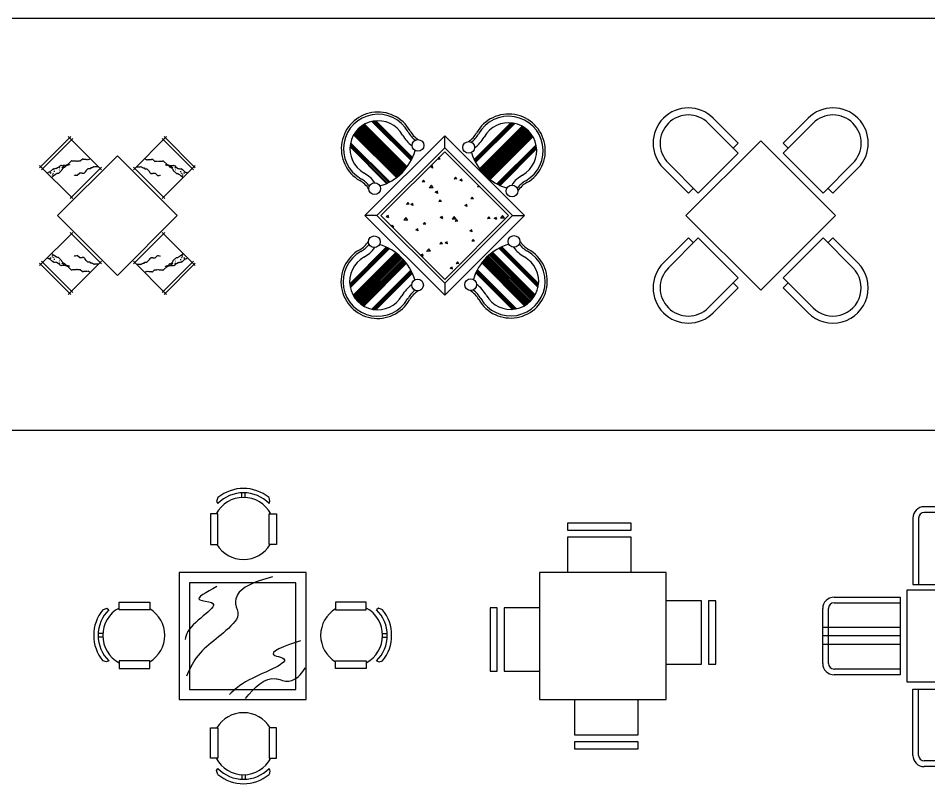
# Model space of a CAD drawing. Header units: inches. Extents: x 38074 to 101214, y 18833 to 57379.
# Drawn here: x 47364 to 53819, y 43853 to 49303 of the extents above; entities that cross this region are included whole.
import ezdxf

# ---------------------------------------------------------------- set-up
doc = ezdxf.new("R2010")
doc.units = ezdxf.units.IN
doc.layers.add('www.cad-blocks.net', color=7, linetype='Continuous')

# ---------------------------------------------------------------- blocks, each defined once
blk = doc.blocks.new('A$C11E9064E')
at = {"ltscale": 10}
for p, q in [((298.6, 344.8), (-3.9, 647.3)), ((327, 390), (49.5, 667.5)), ((330.7, 397.1), (58.6, 669.2)), ((334.3, 404.4), (68, 670.6)), ((337.7, 411.8), (77.9, 671.6)), ((773.1, 397.5), (1032.9, 657.4)), ((776.5, 390.2), (1042.8, 656.4)), ((780.1, 382.9), (1052.2, 655)), ((783.8, 375.8), (1061.3, 653.3)), ((235.5, 278.2), (-71.9, 585.5)), ((241.3, 283.1), (-67.4, 591.8)), ((247.1, 288.1), (-62.7, 597.9)), ((252.8, 293.3), (-57.7, 603.8)), ((258.3, 298.6), (-52.6, 609.5)), ((263.7, 304), (-47.2, 615)), ((269.1, 309.5), (-41.7, 620.2)), ((274.3, 315.1), (-35.9, 625.3)), ((279.4, 320.8), (-29.9, 630.1)), ((284.4, 326.6), (-23.8, 634.7)), ((289.2, 332.6), (-17.4, 639.2)), ((294, 338.6), (-10.7, 643.4)), ((812.2, 330.6), (1114.7, 633.1)), ((816.8, 324.4), (1121.5, 629.1)), ((821.6, 318.4), (1128.2, 624.9)), ((826.5, 312.4), (1134.6, 620.5)), ((831.4, 306.6), (1140.8, 615.9)), ((836.5, 300.9), (1146.7, 611.1)), ((841.8, 295.2), (1152.5, 606)), ((847.1, 289.7), (1158.1, 600.7)), ((852.5, 284.4), (1163.4, 595.3)), ((858, 279.1), (1168.5, 589.6)), ((863.7, 273.9), (1173.5, 583.7)), ((223.4, 268.6), (-80.2, 572.2)), ((229.5, 273.3), (-76.2, 579)), ((565.7, 565.7), (0, 0)), ((1131.4, 0), (565.7, 565.7)), ((565.7, 480.8), (565.7, 565.7)), ((869.5, 268.9), (1178.2, 577.6)), ((875.4, 263.9), (1182.7, 571.3)), ((881.3, 259.1), (1187, 564.7)), ((887.5, 254.4), (1191, 558)), ((153.5, 227.1), (-106.1, 486.7)), ((160.8, 230.5), (-105.2, 496.6)), ((168.1, 234.1), (-103.8, 506)), ((175.2, 237.8), (-102.1, 515.1)), ((565.7, 480.8), (84.9, 0)), ((565.7, 452.5), (113.1, 0)), ((1046.5, 0), (565.7, 480.8)), ((1018.2, 0), (565.7, 452.5)), ((935.6, 223.6), (1212.9, 500.9)), ((942.7, 219.9), (1214.7, 491.8)), ((950, 216.3), (1216, 482.3)), ((957.4, 212.9), (1216.9, 472.4)), ((524.4, 411.3), (515.2, 398)), ((534.2, 399.5), (515.2, 397.8)), ((534.2, 399.5), (524.4, 411.1)), ((478.3, 351.7), (463.9, 344.5)), ((481.3, 336.7), (463.9, 344.4)), ((481.3, 336.7), (478.4, 351.7)), ((642, 271.2), (632.8, 257.9)), ((651.7, 259.4), (632.8, 257.7)), ((651.8, 259.4), (642, 271.1)), ((687.2, 258.7), (672.7, 251.5)), ((690.1, 243.7), (687.2, 258.7)), ((424, 239.5), (405, 237.8)), ((414.2, 251.3), (405.1, 237.9)), ((424, 239.5), (414.2, 251.1)), ((484.1, 196.3), (455.5, 195.7)), ((470.6, 214.7), (455.6, 195.7)), ((484.1, 196.3), (470.6, 214.8)), ((690.1, 243.7), (672.7, 251.4)), ((805.9, 212.3), (798.4, 202.8)), ((815.1, 203.1), (798.4, 202.7)), ((513.2, 172.1), (498.7, 164.9)), ((516.2, 157.1), (498.7, 164.9)), ((516.2, 157.2), (513.3, 172.1)), ((759.5, 131.1), (750.3, 117.8)), ((769.3, 119.3), (759.5, 131)), ((304.1, 91.3), (294.9, 77.9)), ((313.8, 79.4), (294.9, 77.8)), ((313.8, 79.4), (304.1, 91.1)), ((339.3, 85.6), (324.8, 78.4)), ((342.2, 70.6), (324.8, 78.4)), ((342.2, 70.6), (339.3, 85.6)), ((531.8, 111.2), (522.6, 97.8)), ((541.6, 99.4), (522.6, 97.7)), ((541.6, 99.4), (531.8, 111)), ((722.1, 79.2), (707.6, 72)), ((725, 64.2), (707.6, 71.9)), ((725, 64.2), (722.1, 79.2)), ((769.3, 119.3), (750.3, 117.6)), ((0, 0), (565.7, -565.7)), ((84.9, 0), (0, 0)), ((84.9, 0), (565.7, -480.8)), ((113.1, 0), (565.7, -452.5)), ((565.7, -452.5), (1018.2, 0)), ((565.7, -480.8), (1046.5, 0)), ((565.7, -565.7), (1131.4, 0)), ((975.4, 0.4), (960.3, -18.6)), ((988.9, -18), (975.4, 0.4)), ((1046.5, 0), (1131.4, 0)), ((165.4, -0.9), (150.9, -8.1)), ((168.3, -15.9), (150.9, -8.2)), ((168.3, -15.9), (165.4, -0.9)), ((289.8, -13.8), (274.7, -32.8)), ((303.2, -32.2), (274.7, -32.8)), ((303.3, -32.2), (289.8, -13.7)), ((421.6, -48.8), (412.4, -62.2)), ((431.4, -60.7), (412.4, -62.3)), ((431.4, -60.7), (421.6, -49)), ((548.1, -7.4), (533.6, -14.6)), ((551, -22.4), (533.6, -14.6)), ((551.1, -22.3), (548.1, -7.4)), ((632.6, -6.7), (617.5, -25.7)), ((646.1, -25.2), (617.5, -25.7)), ((646.1, -25.1), (632.6, -6.6)), ((659.1, -40.7), (640.1, -42.4)), ((649.3, -28.9), (640.2, -42.3)), ((659.1, -40.7), (649.3, -29.1)), ((877.1, -9), (867.9, -22.3)), ((886.8, -20.8), (867.9, -22.5)), ((886.9, -20.8), (877.1, -9.1)), ((930.9, -13.8), (916.4, -21)), ((933.8, -28.8), (916.4, -21.1)), ((933.8, -28.8), (930.9, -13.8)), ((988.9, -18.1), (960.3, -18.7)), ((193.9, -68.8), (189, -75.9)), ((203.7, -80.6), (193.9, -68.9)), ((203.7, -80.6), (194.5, -81.4)), ((374.2, -93.9), (359.7, -101.1)), ((377.1, -108.9), (359.7, -101.2)), ((377.1, -108.9), (374.2, -93.9)), ((757, -100.4), (742.5, -107.6)), ((759.9, -115.4), (742.5, -107.6)), ((759.9, -115.3), (757, -100.4)), ((539.2, -188.9), (530, -202.3)), ((549, -200.8), (539.2, -189.1)), ((583, -186.9), (568.5, -194.1)), ((586, -201.9), (583, -186.9)), ((766.9, -169), (757.7, -182.4)), ((776.7, -180.8), (757.7, -182.5)), ((776.7, -180.8), (766.9, -169.2)), ((151.4, -224.1), (-108.4, -484)), ((158.8, -227.6), (-107.4, -493.8)), ((166.1, -231.1), (-106.1, -503.3)), ((173.2, -234.8), (-104.3, -512.3)), ((451.7, -235.2), (436.6, -254.2)), ((465.2, -253.7), (436.6, -254.2)), ((465.2, -253.6), (451.7, -235.1)), ((548.9, -200.8), (530, -202.4)), ((585.9, -201.9), (568.5, -194.1)), ((949.2, -232.2), (1226.7, -509.7)), ((956.3, -228.5), (1228.4, -500.6)), ((963.6, -224.9), (1229.8, -491.2)), ((971, -221.5), (1230.8, -481.3)), ((218.4, -263.2), (-84.1, -565.7)), ((224.5, -267.9), (-80.2, -572.6)), ((230.6, -272.6), (-76, -579.2)), ((236.6, -277.5), (-71.6, -585.6)), ((242.4, -282.5), (-66.9, -591.8)), ((248.1, -287.6), (-62.1, -597.8)), ((253.7, -292.8), (-57, -603.5)), ((259.2, -298.1), (-51.8, -609.1)), ((264.6, -303.5), (-46.3, -614.4)), ((269.9, -309.1), (-40.6, -619.6)), ((275.1, -314.7), (-34.7, -624.5)), ((280.1, -320.5), (-28.6, -629.2)), ((409.1, -273.4), (394.6, -280.6)), ((412, -288.4), (394.6, -280.7)), ((412, -288.4), (409.1, -273.4)), ((842.3, -317.9), (1151, -626.6)), ((847.3, -312.1), (1157.1, -621.9)), ((852.5, -306.4), (1163, -616.9)), ((857.8, -300.9), (1168.7, -611.8)), ((863.2, -295.5), (1174.2, -606.4)), ((868.7, -290.1), (1179.4, -600.9)), ((874.3, -284.9), (1184.5, -595.1)), ((880, -279.8), (1189.3, -589.1)), ((885.8, -274.8), (1194, -583)), ((891.8, -270), (1198.4, -576.6)), ((897.9, -265.2), (1202.6, -569.9)), ((904, -260.6), (1206.5, -563.1)), ((285, -326.4), (-22.3, -633.7)), ((289.9, -332.4), (-15.8, -638)), ((294.6, -338.5), (-9, -642.1)), ((325.4, -386.7), (48.1, -664)), ((617.9, -366.4), (603.4, -373.6)), ((620.8, -381.4), (603.4, -373.7)), ((620.8, -381.4), (617.9, -366.4)), ((656.7, -329), (647.5, -342.4)), ((666.5, -340.8), (647.5, -342.5)), ((666.5, -340.8), (656.7, -329.2)), ((797, -384), (1074.3, -661.3)), ((827.8, -335.8), (1131.4, -639.4)), ((832.5, -329.7), (1138.2, -635.4)), ((837.4, -323.7), (1144.7, -631.1)), ((329.1, -393.8), (57.2, -665.7)), ((332.7, -401), (66.6, -667)), ((336.1, -408.4), (76.5, -668)), ((786.3, -405.7), (1045.9, -665.3)), ((789.7, -398.4), (1055.8, -664.4)), ((793.3, -391.1), (1065.2, -663.1)), ((565.7, -480.8), (565.7, -565.7))]:
    blk.add_line(p, q, dxfattribs=at)
for centre in [(375.7, 497.1), (735.1, 482.9), (69, 190.4), (1042.6, 173.8), (66.1, -186.1), (1056.3, -183.5), (372.8, -492.8), (749.6, -490.2)]:
    blk.add_circle(centre, 41.5, dxfattribs=at)
for centre, radius, start, end in [((92.3, 473.3), 260, 29.18806, 240.15315), ((92.3, 473.3), 244.7, 29.18806, 240.15315), ((1018.5, 459.1), 260, 299.84685, 150.81194), ((92.3, 473.3), 198.8, 29.27515, 240.15054), ((1018.5, 459.1), 244.7, 299.84685, 150.81194), ((1018.5, 459.1), 198.8, 299.84946, 150.72485), ((478, 692.4), 198.8, 210.10154, 232.65716), ((478, 692.4), 183.5, 210.10154, 236.9513), ((632.9, 678.1), 183.5, 303.0487, 329.89846), ((478, 692.4), 244.7, 209.85943, 234.06748), ((632.9, 678.1), 198.8, 307.34284, 329.89846), ((632.9, 678.1), 244.7, 305.93252, 330.14057), ((0.9, 563.6), 369.5, 286.51583, 343.83175), ((1110, 549.4), 369.5, 196.16825, 253.48417), ((-126.8, 87.6), 198.8, 37.26111, 60.70928), ((-126.8, 87.6), 244.7, 36.10548, 60.6071), ((1237.6, 73.4), 244.7, 119.3929, 143.89452), ((-126.8, 87.6), 183.5, 32.67479, 60.70928), ((1237.6, 73.4), 198.8, 119.29072, 142.73889), ((1237.6, 73.4), 183.5, 119.29072, 147.32521), ((-129.2, -83.9), 183.5, 300.10154, 326.9513), ((1251.6, -81.2), 183.5, 213.0487, 239.89846), ((89.9, -469.6), 260, 119.18806, 330.15315), ((89.9, -469.6), 244.7, 119.18806, 330.15315), ((-129.2, -83.9), 198.8, 300.10154, 322.65716), ((-129.2, -83.9), 244.7, 299.85943, 324.06748), ((-0.4, -561), 369.5, 16.51583, 73.83175), ((1122.8, -558.3), 369.5, 106.16825, 163.48417), ((1032.5, -466.9), 260, 209.84685, 60.81194), ((1032.5, -466.9), 244.7, 209.84685, 60.81194), ((1251.6, -81.2), 244.7, 215.93252, 240.14057), ((1251.6, -81.2), 198.8, 217.34284, 239.89846), ((89.9, -469.6), 198.8, 119.27515, 330.15054), ((1032.5, -466.9), 198.8, 209.84946, 60.72485), ((475.6, -688.6), 244.7, 126.10548, 150.6071), ((646.8, -686), 244.7, 29.3929, 53.89452), ((475.6, -688.6), 198.8, 127.26111, 150.70928), ((475.6, -688.6), 183.5, 122.67479, 150.70928), ((646.8, -686), 183.5, 29.29072, 57.32521), ((646.8, -686), 198.8, 29.29072, 52.73889)]:
    blk.add_arc(centre, radius, start, end, dxfattribs=at)
blk = doc.blocks.new('A$C4A8F3027')
for p, q in [((513.2, 591.7), (123.2, 591.7)), ((258.2, 41.7), (258.2, 591.7)), ((318.2, 41.7), (318.2, 591.7)), ((378.2, 41.7), (378.2, 591.7)), ((513.2, 551.7), (123.2, 551.7)), ((43.2, 511.7), (43.2, 41.7)), ((83.2, 511.7), (83.2, 41.7)), ((553.2, 41.7), (553.2, 511.7)), ((593.2, 41.7), (593.2, 511.7)), ((650, 0), (0, 0)), ((0, 0), (0, -650)), ((43.2, 41.7), (593.2, 41.7)), ((650, -650), (650, 0)), ((-516.2, -49), (-46.2, -49)), ((-46.2, -49), (-46.2, -599)), ((1166.2, -49), (696.2, -49)), ((696.2, -49), (696.2, -599)), ((-596.2, -519), (-596.2, -129)), ((-556.2, -519), (-556.2, -129)), ((-516.2, -89), (-46.2, -89)), ((1166.2, -89), (696.2, -89)), ((1206.2, -519), (1206.2, -129)), ((1246.2, -519), (1246.2, -129)), ((-46.2, -264), (-596.2, -264)), ((696.2, -264), (1246.2, -264)), ((-46.2, -324), (-596.2, -324)), ((-46.2, -384), (-596.2, -384)), ((696.2, -324), (1246.2, -324)), ((696.2, -384), (1246.2, -384)), ((-46.2, -559), (-516.2, -559)), ((696.2, -559), (1166.2, -559)), ((-46.2, -599), (-516.2, -599)), ((696.2, -599), (1166.2, -599)), ((0, -650), (650, -650)), ((43.2, -1170.7), (43.2, -700.7)), ((43.2, -700.7), (593.2, -700.7)), ((83.2, -1170.7), (83.2, -700.7)), ((258.2, -700.7), (258.2, -1250.7)), ((318.2, -700.7), (318.2, -1250.7)), ((378.2, -700.7), (378.2, -1250.7)), ((553.2, -700.7), (553.2, -1170.7)), ((593.2, -700.7), (593.2, -1170.7)), ((513.2, -1210.7), (123.2, -1210.7)), ((513.2, -1250.7), (123.2, -1250.7))]:
    blk.add_line(p, q)
for centre, radius, start, end in [((123.2, 511.7), 80, 90, 180), ((513.2, 511.7), 80, 0, 90), ((123.2, 511.7), 40, 90, 180), ((513.2, 511.7), 40, 0, 90), ((-516.2, -129), 80, 90, 180), ((1166.2, -129), 80, 0, 90), ((-516.2, -129), 40, 90, 180), ((1166.2, -129), 40, 0, 90), ((-516.2, -519), 80, 180, 270), ((-516.2, -519), 40, 180, 270), ((1166.2, -519), 80, 270, 0), ((1166.2, -519), 40, 270, 0), ((123.2, -1170.7), 80, 180, 270), ((123.2, -1170.7), 40, 180, 270), ((513.2, -1170.7), 80, 270, 0), ((513.2, -1170.7), 40, 270, 0)]:
    blk.add_arc(centre, radius, start, end)
blk = doc.blocks.new('A$C332A54AD')
for p, q in [((-552.1, -86.8), (-330.4, 135)), ((-113.1, -100.4), (-348.5, 135)), ((113.1, -100.4), (348.5, 135)), ((552.1, -86.8), (330.4, 135)), ((-538.5, -100.4), (-316.8, 121.4)), ((538.5, -100.4), (316.8, 121.4)), ((0, 0), (-424.3, -424.3)), ((424.3, -424.3), (0, 0)), ((-356, -64.5), (-359.7, -65.7)), ((-354.7, -63.2), (-356, -64.5)), ((-352.2, -63.2), (-354.7, -63.2)), ((-324.7, -35.7), (-352.2, -63.2)), ((-346, -64.5), (-348.5, -67)), ((-343.5, -64.5), (-346, -64.5)), ((-341, -64.5), (-343.5, -64.5)), ((-339.7, -63.2), (-341, -64.5)), ((-322.2, -35.7), (-324.7, -35.7)), ((-319.7, -38.2), (-322.2, -35.7)), ((-317.2, -38.2), (-319.7, -38.2)), ((-314.7, -38.2), (-317.2, -38.2)), ((-313.4, -39.4), (-314.7, -38.2)), ((-310.9, -39.4), (-313.4, -39.4)), ((-308.4, -39.4), (-310.9, -39.4)), ((-305.9, -39.4), (-308.4, -39.4)), ((-303.4, -39.4), (-305.9, -39.4)), ((-300.9, -39.4), (-303.4, -39.4)), ((-298.4, -39.4), (-300.9, -39.4)), ((-295.9, -39.4), (-298.4, -39.4)), ((-293.4, -39.4), (-295.9, -39.4)), ((-292.1, -40.7), (-293.4, -39.4)), ((-288.4, -39.4), (-292.1, -40.7)), ((-287.1, -40.7), (-288.4, -39.4)), ((-283.4, -39.4), (-287.1, -40.7)), ((-282.1, -40.7), (-283.4, -39.4)), ((-278.4, -39.4), (-282.1, -40.7)), ((-277.1, -38.2), (-278.4, -39.4)), ((-273.4, -39.4), (-277.1, -38.2)), ((-272.1, -38.2), (-273.4, -39.4)), ((-268.4, -39.4), (-272.1, -38.2)), ((-264.6, -38.2), (-268.4, -39.4)), ((-263.3, -39.4), (-264.6, -38.2)), ((-248.3, -24.4), (-263.3, -39.4)), ((-245.8, -24.4), (-248.3, -24.4)), ((-244.6, -25.6), (-245.8, -24.4)), ((-243.3, -24.4), (-244.6, -25.6)), ((-240.8, -26.9), (-243.3, -24.4)), ((-237.1, -28.1), (-240.8, -26.9)), ((-235.8, -26.9), (-237.1, -28.1)), ((-232, -28.1), (-235.8, -26.9)), ((-229.5, -28.1), (-232, -28.1)), ((-227, -28.1), (-229.5, -28.1)), ((-225.8, -26.9), (-227, -28.1)), ((-222, -28.1), (-225.8, -26.9)), ((-218.3, -29.4), (-222, -28.1)), ((-215.8, -26.9), (-218.3, -29.4)), ((-213.3, -29.4), (-215.8, -26.9)), ((-209.5, -28.1), (-213.3, -29.4)), ((-208.3, -29.4), (-209.5, -28.1)), ((-198.2, -24.4), (-208.3, -29.4)), ((-197, -23.1), (-198.2, -24.4)), ((197, -23.1), (198.2, -24.4)), ((198.2, -24.4), (208.3, -29.4)), ((208.3, -29.4), (209.5, -28.1)), ((209.5, -28.1), (213.3, -29.4)), ((213.3, -29.4), (215.8, -26.9)), ((215.8, -26.9), (218.3, -29.4)), ((218.3, -29.4), (222, -28.1)), ((222, -28.1), (225.8, -26.9)), ((225.8, -26.9), (227, -28.1)), ((227, -28.1), (229.5, -28.1)), ((229.5, -28.1), (232, -28.1)), ((232, -28.1), (235.8, -26.9)), ((235.8, -26.9), (237.1, -28.1)), ((237.1, -28.1), (240.8, -26.9)), ((240.8, -26.9), (243.3, -24.4)), ((243.3, -24.4), (244.6, -25.6)), ((244.6, -25.6), (245.8, -24.4)), ((245.8, -24.4), (248.3, -24.4)), ((248.3, -24.4), (263.3, -39.4)), ((263.3, -39.4), (264.6, -38.2)), ((264.6, -38.2), (268.4, -39.4)), ((268.4, -39.4), (272.1, -38.2)), ((272.1, -38.2), (273.4, -39.4)), ((273.4, -39.4), (277.1, -38.2)), ((277.1, -38.2), (278.4, -39.4)), ((278.4, -39.4), (282.1, -40.7)), ((282.1, -40.7), (283.4, -39.4)), ((283.4, -39.4), (287.1, -40.7)), ((287.1, -40.7), (288.4, -39.4)), ((288.4, -39.4), (292.1, -40.7)), ((292.1, -40.7), (293.4, -39.4)), ((293.4, -39.4), (295.9, -39.4)), ((295.9, -39.4), (298.4, -39.4)), ((298.4, -39.4), (300.9, -39.4)), ((300.9, -39.4), (303.4, -39.4)), ((303.4, -39.4), (305.9, -39.4)), ((305.9, -39.4), (308.4, -39.4)), ((308.4, -39.4), (310.9, -39.4)), ((310.9, -39.4), (313.4, -39.4)), ((313.4, -39.4), (314.7, -38.2)), ((314.7, -38.2), (317.2, -38.2)), ((317.2, -38.2), (319.7, -38.2)), ((319.7, -38.2), (322.2, -35.7)), ((322.2, -35.7), (324.7, -35.7)), ((324.7, -35.7), (352.2, -63.2)), ((339.7, -63.2), (341, -64.5)), ((341, -64.5), (343.5, -64.5)), ((343.5, -64.5), (346, -64.5)), ((346, -64.5), (348.5, -67)), ((352.2, -63.2), (354.7, -63.2)), ((354.7, -63.2), (356, -64.5)), ((356, -64.5), (359.7, -65.7)), ((-316.8, -304), (-552.1, -68.7)), ((-492.5, -120.9), (-493.7, -119.6)), ((-488.7, -117.1), (-492.5, -120.9)), ((-487.4, -118.4), (-488.7, -117.1)), ((-486.2, -117.1), (-487.4, -118.4)), ((-482.4, -115.9), (-486.2, -117.1)), ((-481.2, -117.1), (-482.4, -115.9)), ((-461.1, -97.1), (-481.2, -117.1)), ((-471.2, -127.1), (-476.2, -122.1)), ((-473.7, -119.6), (-474.9, -120.9)), ((-474.9, -120.9), (-473.7, -124.6)), ((-472.4, -120.9), (-473.7, -119.6)), ((-473.7, -124.6), (-471.2, -127.1)), ((-469.9, -120.9), (-472.4, -120.9)), ((-459.9, -98.3), (-461.1, -97.1)), ((-456.1, -97.1), (-459.9, -98.3)), ((-456.2, -127.1), (-458.7, -124.6)), ((-453.7, -124.6), (-456.2, -127.1)), ((-451.1, -92.1), (-456.1, -97.1)), ((-452.4, -125.9), (-453.7, -124.6)), ((-448.6, -94.6), (-451.1, -92.1)), ((-449.9, -113.4), (-451.1, -112.1)), ((-447.4, -113.4), (-449.9, -113.4)), ((-446.1, -92.1), (-448.6, -94.6)), ((-446.1, -112.1), (-447.4, -113.4)), ((-444.9, -93.3), (-446.1, -92.1)), ((-444.9, -113.4), (-446.1, -112.1)), ((-442.4, -93.3), (-444.9, -93.3)), ((-441.1, -92.1), (-442.4, -93.3)), ((-438.6, -94.6), (-441.1, -92.1)), ((-436.1, -92.1), (-438.6, -94.6)), ((-431.1, -92.1), (-436.1, -92.1)), ((-428.6, -127.1), (-432.4, -130.9)), ((-419.8, -83.3), (-431.1, -92.1)), ((-426.1, -127.1), (-428.6, -127.1)), ((-423.6, -127.1), (-426.1, -127.1)), ((-422.4, -125.9), (-423.6, -127.1)), ((-419.9, -125.9), (-422.4, -125.9)), ((-418.6, -127.1), (-419.9, -125.9)), ((-417.3, -83.3), (-419.8, -83.3)), ((-396.1, -104.6), (-418.6, -127.1)), ((-406.1, -72), (-417.3, -83.3)), ((-407.3, -83.3), (-412.3, -88.3)), ((-409.8, -100.8), (-412.3, -103.3)), ((-402.3, -70.8), (-406.1, -72)), ((-401.1, -69.5), (-402.3, -70.8)), ((-399.8, -70.8), (-401.1, -69.5)), ((-397.3, -68.3), (-399.8, -70.8)), ((-394.8, -70.8), (-397.3, -68.3)), ((-392.3, -98.3), (-396.1, -102.1)), ((-396.1, -102.1), (-396.1, -104.6)), ((-393.5, -69.5), (-394.8, -70.8)), ((-391, -84.5), (-393.6, -87)), ((-393.6, -87), (-391, -84.5)), ((-391, -72), (-393.5, -69.5)), ((-379.8, -83.3), (-392.3, -95.8)), ((-392.3, -95.8), (-392.3, -98.3)), ((-389.8, -70.8), (-391, -72)), ((-388.5, -84.5), (-391, -84.5)), ((-386, -72), (-389.8, -70.8)), ((-377.3, -73.3), (-388.5, -84.5)), ((-384.8, -70.8), (-386, -72)), ((-381, -69.5), (-384.8, -70.8)), ((-379.8, -70.8), (-381, -69.5)), ((-376, -69.5), (-379.8, -70.8)), ((-377.3, -83.3), (-379.8, -83.3)), ((-376, -82), (-377.3, -83.3)), ((-373.5, -69.5), (-376, -69.5)), ((-374.8, -83.3), (-376, -82)), ((-361, -69.5), (-374.8, -83.3)), ((-371, -69.5), (-373.5, -69.5)), ((-367.3, -68.3), (-371, -69.5)), ((-366, -69.5), (-367.3, -68.3)), ((-362.2, -68.3), (-366, -69.5)), ((-359.7, -65.7), (-362.2, -68.3)), ((-358.5, -69.5), (-361, -69.5)), ((-357.2, -68.3), (-358.5, -69.5)), ((-356, -69.5), (-357.2, -68.3)), ((-353.5, -67), (-356, -69.5)), ((-352.2, -68.2), (-353.5, -67)), ((-348.5, -67), (-352.2, -68.2)), ((-334.9, -304), (-113.1, -82.3)), ((-267.1, -123.3), (-284.7, -140.8)), ((-265.9, -124.5), (-267.1, -123.3)), ((-264.6, -123.3), (-265.9, -124.5)), ((-262.1, -123.3), (-264.6, -123.3)), ((-259.6, -123.3), (-262.1, -123.3)), ((-257.1, -123.3), (-259.6, -123.3)), ((-255.9, -124.5), (-257.1, -123.3)), ((-253.4, -124.5), (-255.9, -124.5)), ((-250.9, -124.5), (-253.4, -124.5)), ((-249.6, -125.8), (-250.9, -124.5)), ((-244.6, -125.8), (-249.6, -125.8)), ((-239.6, -125.8), (-244.6, -125.8)), ((-238.4, -127), (-239.6, -125.8)), ((-228.3, -117), (-238.4, -127)), ((-220.8, -104.5), (-229.6, -115.7)), ((-229.6, -115.7), (-228.3, -117)), ((-209.5, -93.2), (-220.8, -104.5)), ((-208.3, -94.5), (-209.5, -93.2)), ((-205.8, -94.5), (-208.3, -94.5)), ((-203.3, -94.5), (-205.8, -94.5)), ((-199.5, -93.2), (-203.3, -94.5)), ((-194.5, -93.2), (-199.5, -93.2)), ((-188.3, -86.9), (-194.5, -93.2)), ((-185.8, -86.9), (-188.3, -86.9)), ((-182, -85.7), (-185.8, -86.9)), ((-178.2, -84.4), (-182, -85.7)), ((-174.5, -83.2), (-178.2, -84.4)), ((-169.5, -78.2), (-174.5, -83.2)), ((-168.2, -79.4), (-169.5, -78.2)), ((-165.7, -79.4), (-168.2, -79.4)), ((-163.2, -76.9), (-165.7, -79.4)), ((-159.5, -78.2), (-163.2, -76.9)), ((-157, -78.2), (-159.5, -78.2)), ((-141.9, -78.1), (-157, -78.2)), ((-136.9, -78.1), (-141.9, -78.1)), ((334.9, -304), (113.1, -82.3)), ((136.9, -78.1), (141.9, -78.1)), ((141.9, -78.1), (157, -78.2)), ((157, -78.2), (159.5, -78.2)), ((159.5, -78.2), (163.2, -76.9)), ((163.2, -76.9), (165.7, -79.4)), ((165.7, -79.4), (168.2, -79.4)), ((168.2, -79.4), (169.5, -78.2)), ((169.5, -78.2), (174.5, -83.2)), ((174.5, -83.2), (178.2, -84.4)), ((178.2, -84.4), (182, -85.7)), ((182, -85.7), (185.8, -86.9)), ((185.8, -86.9), (188.3, -86.9)), ((188.3, -86.9), (194.5, -93.2)), ((194.5, -93.2), (199.5, -93.2)), ((199.5, -93.2), (203.3, -94.5)), ((203.3, -94.5), (205.8, -94.5)), ((205.8, -94.5), (208.3, -94.5)), ((208.3, -94.5), (209.5, -93.2)), ((209.5, -93.2), (220.8, -104.5)), ((220.8, -104.5), (229.6, -115.7)), ((229.6, -115.7), (228.3, -117)), ((228.3, -117), (238.4, -127)), ((238.4, -127), (239.6, -125.8)), ((239.6, -125.8), (244.6, -125.8)), ((244.6, -125.8), (249.6, -125.8)), ((249.6, -125.8), (250.9, -124.5)), ((250.9, -124.5), (253.4, -124.5)), ((253.4, -124.5), (255.9, -124.5)), ((255.9, -124.5), (257.1, -123.3)), ((257.1, -123.3), (259.6, -123.3)), ((259.6, -123.3), (262.1, -123.3)), ((262.1, -123.3), (264.6, -123.3)), ((264.6, -123.3), (265.9, -124.5)), ((265.9, -124.5), (267.1, -123.3)), ((267.1, -123.3), (284.7, -140.8)), ((316.8, -304), (552.1, -68.7)), ((348.5, -67), (352.2, -68.2)), ((352.2, -68.2), (353.5, -67)), ((353.5, -67), (356, -69.5)), ((356, -69.5), (357.2, -68.3)), ((357.2, -68.3), (358.5, -69.5)), ((358.5, -69.5), (361, -69.5)), ((359.7, -65.7), (362.2, -68.3)), ((361, -69.5), (374.8, -83.3)), ((362.2, -68.3), (366, -69.5)), ((366, -69.5), (367.3, -68.3)), ((367.3, -68.3), (371, -69.5)), ((371, -69.5), (373.5, -69.5)), ((373.5, -69.5), (376, -69.5)), ((374.8, -83.3), (376, -82)), ((376, -69.5), (379.8, -70.8)), ((376, -82), (377.3, -83.3)), ((377.3, -73.3), (388.5, -84.5)), ((377.3, -83.3), (379.8, -83.3)), ((379.8, -70.8), (381, -69.5)), ((379.8, -83.3), (392.3, -95.8)), ((381, -69.5), (384.8, -70.8)), ((384.8, -70.8), (386, -72)), ((386, -72), (389.8, -70.8)), ((388.5, -84.5), (391, -84.5)), ((389.8, -70.8), (391, -72)), ((391, -72), (393.5, -69.5)), ((391, -84.5), (393.6, -87)), ((393.6, -87), (391, -84.5)), ((392.3, -95.8), (392.3, -98.3)), ((392.3, -98.3), (396.1, -102.1)), ((393.5, -69.5), (394.8, -70.8)), ((394.8, -70.8), (397.3, -68.3)), ((396.1, -102.1), (396.1, -104.6)), ((396.1, -104.6), (418.6, -127.1)), ((397.3, -68.3), (399.8, -70.8)), ((399.8, -70.8), (401.1, -69.5)), ((401.1, -69.5), (402.3, -70.8)), ((402.3, -70.8), (406.1, -72)), ((406.1, -72), (417.3, -83.3)), ((407.3, -83.3), (412.3, -88.3)), ((409.8, -100.8), (412.3, -103.3)), ((417.3, -83.3), (419.8, -83.3)), ((418.6, -127.1), (419.9, -125.9)), ((419.8, -83.3), (431.1, -92.1)), ((419.9, -125.9), (422.4, -125.9)), ((422.4, -125.9), (423.6, -127.1)), ((423.6, -127.1), (426.1, -127.1)), ((426.1, -127.1), (428.6, -127.1)), ((428.6, -127.1), (432.4, -130.9)), ((431.1, -92.1), (436.1, -92.1)), ((436.1, -92.1), (438.6, -94.6)), ((438.6, -94.6), (441.1, -92.1)), ((441.1, -92.1), (442.4, -93.3)), ((442.4, -93.3), (444.9, -93.3)), ((444.9, -93.3), (446.1, -92.1)), ((444.9, -113.4), (446.1, -112.1)), ((446.1, -92.1), (448.6, -94.6)), ((446.1, -112.1), (447.4, -113.4)), ((447.4, -113.4), (449.9, -113.4)), ((448.6, -94.6), (451.1, -92.1)), ((449.9, -113.4), (451.1, -112.1)), ((451.1, -92.1), (456.1, -97.1)), ((452.4, -125.9), (453.7, -124.6)), ((453.7, -124.6), (456.2, -127.1)), ((456.1, -97.1), (459.9, -98.3)), ((456.2, -127.1), (458.7, -124.6)), ((459.9, -98.3), (461.1, -97.1)), ((461.1, -97.1), (481.2, -117.1)), ((469.9, -120.9), (472.4, -120.9)), ((471.2, -127.1), (476.2, -122.1)), ((473.7, -124.6), (471.2, -127.1)), ((472.4, -120.9), (473.7, -119.6)), ((473.7, -119.6), (474.9, -120.9)), ((474.9, -120.9), (473.7, -124.6)), ((481.2, -117.1), (482.4, -115.9)), ((482.4, -115.9), (486.2, -117.1)), ((486.2, -117.1), (487.4, -118.4)), ((487.4, -118.4), (488.7, -117.1)), ((488.7, -117.1), (492.5, -120.9)), ((492.5, -120.9), (493.7, -119.6)), ((-458.7, -134.6), (-463.7, -139.7)), ((-449.9, -140.9), (-462.4, -153.4)), ((-447.4, -140.9), (-449.9, -140.9)), ((-439.9, -133.4), (-447.4, -140.9)), ((-436.1, -132.1), (-439.9, -133.4)), ((-434.9, -130.9), (-436.1, -132.1)), ((-432.4, -130.9), (-434.9, -130.9)), ((-303.5, -137.1), (-306, -139.6)), ((-301, -139.6), (-303.5, -137.1)), ((-298.4, -137.1), (-301, -139.6)), ((-295.9, -139.6), (-298.4, -137.1)), ((-292.2, -140.8), (-295.9, -139.6)), ((-290.9, -139.6), (-292.2, -140.8)), ((-287.2, -140.8), (-290.9, -139.6)), ((-285.9, -139.6), (-287.2, -140.8)), ((-284.7, -140.8), (-285.9, -139.6)), ((284.7, -140.8), (285.9, -139.6)), ((285.9, -139.6), (287.2, -140.8)), ((287.2, -140.8), (290.9, -139.6)), ((290.9, -139.6), (292.2, -140.8)), ((292.2, -140.8), (295.9, -139.6)), ((295.9, -139.6), (298.4, -137.1)), ((298.4, -137.1), (301, -139.6)), ((301, -139.6), (303.5, -137.1)), ((303.5, -137.1), (306, -139.6)), ((432.4, -130.9), (434.9, -130.9)), ((434.9, -130.9), (436.1, -132.1)), ((436.1, -132.1), (439.9, -133.4)), ((439.9, -133.4), (447.4, -140.9)), ((447.4, -140.9), (449.9, -140.9)), ((449.9, -140.9), (462.4, -153.4)), ((458.7, -134.6), (463.7, -139.7)), ((-424.3, -424.3), (0, -848.5)), ((0, -848.5), (424.3, -424.3)), ((-316.8, -544.5), (-552.1, -779.8)), ((-334.9, -544.5), (-113.1, -766.3)), ((334.9, -544.5), (113.1, -766.3)), ((316.8, -544.5), (552.1, -779.8)), ((-458.7, -713.9), (-463.7, -708.9)), ((-449.9, -707.6), (-462.4, -695.1)), ((-447.4, -707.6), (-449.9, -707.6)), ((-439.9, -715.1), (-447.4, -707.6)), ((-303.5, -711.5), (-306, -709)), ((-301, -709), (-303.5, -711.5)), ((-298.4, -711.5), (-301, -709)), ((-295.9, -709), (-298.4, -711.5)), ((-292.2, -707.7), (-295.9, -709)), ((-290.9, -709), (-292.2, -707.7)), ((-287.2, -707.7), (-290.9, -709)), ((-285.9, -709), (-287.2, -707.7)), ((-284.7, -707.7), (-285.9, -709)), ((-267.1, -725.2), (-284.7, -707.7)), ((267.1, -725.2), (284.7, -707.7)), ((284.7, -707.7), (285.9, -709)), ((285.9, -709), (287.2, -707.7)), ((287.2, -707.7), (290.9, -709)), ((290.9, -709), (292.2, -707.7)), ((292.2, -707.7), (295.9, -709)), ((295.9, -709), (298.4, -711.5)), ((298.4, -711.5), (301, -709)), ((301, -709), (303.5, -711.5)), ((303.5, -711.5), (306, -709)), ((439.9, -715.1), (447.4, -707.6)), ((447.4, -707.6), (449.9, -707.6)), ((449.9, -707.6), (462.4, -695.1)), ((458.7, -713.9), (463.7, -708.9)), ((-552.1, -761.7), (-330.4, -983.5)), ((-538.5, -748.2), (-316.8, -969.9)), ((-492.5, -727.6), (-493.7, -728.9)), ((-488.7, -731.4), (-492.5, -727.6)), ((-487.4, -730.1), (-488.7, -731.4)), ((-486.2, -731.4), (-487.4, -730.1)), ((-482.4, -732.6), (-486.2, -731.4)), ((-481.2, -731.4), (-482.4, -732.6)), ((-461.1, -751.4), (-481.2, -731.4)), ((-471.2, -721.4), (-476.2, -726.4)), ((-474.9, -727.6), (-473.7, -723.9)), ((-473.7, -728.9), (-474.9, -727.6)), ((-473.7, -723.9), (-471.2, -721.4)), ((-472.4, -727.6), (-473.7, -728.9)), ((-469.9, -727.6), (-472.4, -727.6)), ((-459.9, -750.2), (-461.1, -751.4)), ((-456.1, -751.4), (-459.9, -750.2)), ((-456.2, -721.4), (-458.7, -723.9)), ((-453.7, -723.9), (-456.2, -721.4)), ((-451.1, -756.4), (-456.1, -751.4)), ((-452.4, -722.6), (-453.7, -723.9)), ((-449.9, -735.2), (-451.1, -736.4)), ((-448.6, -753.9), (-451.1, -756.4)), ((-447.4, -735.2), (-449.9, -735.2)), ((-446.1, -756.4), (-448.6, -753.9)), ((-446.1, -736.4), (-447.4, -735.2)), ((-444.9, -735.2), (-446.1, -736.4)), ((-444.9, -755.2), (-446.1, -756.4)), ((-442.4, -755.2), (-444.9, -755.2)), ((-441.1, -756.4), (-442.4, -755.2)), ((-438.6, -753.9), (-441.1, -756.4)), ((-436.1, -716.4), (-439.9, -715.1)), ((-436.1, -756.5), (-438.6, -753.9)), ((-434.9, -717.6), (-436.1, -716.4)), ((-431.1, -756.5), (-436.1, -756.5)), ((-432.4, -717.6), (-434.9, -717.6)), ((-428.6, -721.4), (-432.4, -717.6)), ((-419.8, -765.2), (-431.1, -756.5)), ((-426.1, -721.4), (-428.6, -721.4)), ((-423.6, -721.4), (-426.1, -721.4)), ((-422.4, -722.7), (-423.6, -721.4)), ((-419.9, -722.7), (-422.4, -722.7)), ((-418.6, -721.4), (-419.9, -722.7)), ((-417.3, -765.2), (-419.8, -765.2)), ((-396.1, -744), (-418.6, -721.4)), ((-406.1, -776.5), (-417.3, -765.2)), ((-409.8, -747.7), (-412.3, -745.2)), ((-407.3, -765.2), (-412.3, -760.2)), ((-396.1, -746.5), (-396.1, -744)), ((-392.3, -750.2), (-396.1, -746.5)), ((-391, -764), (-393.6, -761.5)), ((-393.6, -761.5), (-391, -764)), ((-392.3, -752.7), (-392.3, -750.2)), ((-379.8, -765.2), (-392.3, -752.7)), ((-388.5, -764), (-391, -764)), ((-377.3, -775.3), (-388.5, -764)), ((-377.3, -765.2), (-379.8, -765.2)), ((-376, -766.5), (-377.3, -765.2)), ((-374.8, -765.2), (-376, -766.5)), ((-361, -779), (-374.8, -765.2)), ((-113.1, -748.2), (-348.5, -983.5)), ((-265.9, -724), (-267.1, -725.2)), ((-264.6, -725.3), (-265.9, -724)), ((-262.1, -725.3), (-264.6, -725.3)), ((-259.6, -725.3), (-262.1, -725.3)), ((-257.1, -725.3), (-259.6, -725.3)), ((-255.9, -724), (-257.1, -725.3)), ((-253.4, -724), (-255.9, -724)), ((-250.9, -724), (-253.4, -724)), ((-249.6, -722.8), (-250.9, -724)), ((-244.6, -722.8), (-249.6, -722.8)), ((-239.6, -722.8), (-244.6, -722.8)), ((-238.4, -721.5), (-239.6, -722.8)), ((-228.3, -731.5), (-238.4, -721.5)), ((-229.6, -732.8), (-228.3, -731.5)), ((-220.8, -744.1), (-229.6, -732.8)), ((-209.5, -755.3), (-220.8, -744.1)), ((-208.3, -754.1), (-209.5, -755.3)), ((-205.8, -754.1), (-208.3, -754.1)), ((-203.3, -754.1), (-205.8, -754.1)), ((-199.5, -755.3), (-203.3, -754.1)), ((-194.5, -755.3), (-199.5, -755.3)), ((-188.3, -761.6), (-194.5, -755.3)), ((-185.8, -761.6), (-188.3, -761.6)), ((-182, -762.8), (-185.8, -761.6)), ((-178.2, -764.1), (-182, -762.8)), ((-174.5, -765.4), (-178.2, -764.1)), ((-169.5, -770.4), (-174.5, -765.4)), ((-168.2, -769.1), (-169.5, -770.4)), ((-165.7, -769.1), (-168.2, -769.1)), ((-163.2, -771.6), (-165.7, -769.1)), ((-159.5, -770.4), (-163.2, -771.6)), ((-157, -770.4), (-159.5, -770.4)), ((-141.9, -770.4), (-157, -770.4)), ((-136.9, -770.4), (-141.9, -770.4)), ((113.1, -748.2), (348.5, -983.5)), ((136.9, -770.4), (141.9, -770.4)), ((141.9, -770.4), (157, -770.4)), ((157, -770.4), (159.5, -770.4)), ((159.5, -770.4), (163.2, -771.6)), ((163.2, -771.6), (165.7, -769.1)), ((165.7, -769.1), (168.2, -769.1)), ((168.2, -769.1), (169.5, -770.4)), ((169.5, -770.4), (174.5, -765.4)), ((174.5, -765.4), (178.2, -764.1)), ((178.2, -764.1), (182, -762.8)), ((182, -762.8), (185.8, -761.6)), ((185.8, -761.6), (188.3, -761.6)), ((188.3, -761.6), (194.5, -755.3)), ((194.5, -755.3), (199.5, -755.3)), ((199.5, -755.3), (203.3, -754.1)), ((203.3, -754.1), (205.8, -754.1)), ((205.8, -754.1), (208.3, -754.1)), ((208.3, -754.1), (209.5, -755.3)), ((209.5, -755.3), (220.8, -744.1)), ((220.8, -744.1), (229.6, -732.8)), ((228.3, -731.5), (238.4, -721.5)), ((229.6, -732.8), (228.3, -731.5)), ((238.4, -721.5), (239.6, -722.8)), ((239.6, -722.8), (244.6, -722.8)), ((244.6, -722.8), (249.6, -722.8)), ((249.6, -722.8), (250.9, -724)), ((250.9, -724), (253.4, -724)), ((253.4, -724), (255.9, -724)), ((255.9, -724), (257.1, -725.3)), ((257.1, -725.3), (259.6, -725.3)), ((259.6, -725.3), (262.1, -725.3)), ((262.1, -725.3), (264.6, -725.3)), ((264.6, -725.3), (265.9, -724)), ((265.9, -724), (267.1, -725.2)), ((538.5, -748.2), (316.8, -969.9)), ((552.1, -761.7), (330.4, -983.5)), ((361, -779), (374.8, -765.2)), ((374.8, -765.2), (376, -766.5)), ((376, -766.5), (377.3, -765.2)), ((377.3, -775.3), (388.5, -764)), ((377.3, -765.2), (379.8, -765.2)), ((379.8, -765.2), (392.3, -752.7)), ((388.5, -764), (391, -764)), ((391, -764), (393.6, -761.5)), ((393.6, -761.5), (391, -764)), ((392.3, -750.2), (396.1, -746.5)), ((392.3, -752.7), (392.3, -750.2)), ((396.1, -744), (418.6, -721.4)), ((396.1, -746.5), (396.1, -744)), ((406.1, -776.5), (417.3, -765.2)), ((407.3, -765.2), (412.3, -760.2)), ((409.8, -747.7), (412.3, -745.2)), ((417.3, -765.2), (419.8, -765.2)), ((418.6, -721.4), (419.9, -722.7)), ((419.8, -765.2), (431.1, -756.5)), ((419.9, -722.7), (422.4, -722.7)), ((422.4, -722.7), (423.6, -721.4)), ((423.6, -721.4), (426.1, -721.4)), ((426.1, -721.4), (428.6, -721.4)), ((428.6, -721.4), (432.4, -717.6)), ((431.1, -756.5), (436.1, -756.5)), ((432.4, -717.6), (434.9, -717.6)), ((434.9, -717.6), (436.1, -716.4)), ((436.1, -716.4), (439.9, -715.1)), ((436.1, -756.5), (438.6, -753.9)), ((438.6, -753.9), (441.1, -756.4)), ((441.1, -756.4), (442.4, -755.2)), ((442.4, -755.2), (444.9, -755.2)), ((444.9, -735.2), (446.1, -736.4)), ((444.9, -755.2), (446.1, -756.4)), ((446.1, -736.4), (447.4, -735.2)), ((446.1, -756.4), (448.6, -753.9)), ((447.4, -735.2), (449.9, -735.2)), ((448.6, -753.9), (451.1, -756.4)), ((449.9, -735.2), (451.1, -736.4)), ((451.1, -756.4), (456.1, -751.4)), ((452.4, -722.6), (453.7, -723.9)), ((453.7, -723.9), (456.2, -721.4)), ((456.1, -751.4), (459.9, -750.2)), ((456.2, -721.4), (458.7, -723.9)), ((459.9, -750.2), (461.1, -751.4)), ((461.1, -751.4), (481.2, -731.4)), ((469.9, -727.6), (472.4, -727.6)), ((473.7, -723.9), (471.2, -721.4)), ((471.2, -721.4), (476.2, -726.4)), ((472.4, -727.6), (473.7, -728.9)), ((474.9, -727.6), (473.7, -723.9)), ((473.7, -728.9), (474.9, -727.6)), ((481.2, -731.4), (482.4, -732.6)), ((482.4, -732.6), (486.2, -731.4)), ((486.2, -731.4), (487.4, -730.1)), ((487.4, -730.1), (488.7, -731.4)), ((488.7, -731.4), (492.5, -727.6)), ((492.5, -727.6), (493.7, -728.9)), ((-402.3, -777.7), (-406.1, -776.5)), ((-401.1, -779), (-402.3, -777.7)), ((-399.8, -777.8), (-401.1, -779)), ((-397.3, -780.3), (-399.8, -777.8)), ((-394.8, -777.8), (-397.3, -780.3)), ((-393.5, -779), (-394.8, -777.8)), ((-391, -776.5), (-393.5, -779)), ((-389.8, -777.8), (-391, -776.5)), ((-386, -776.5), (-389.8, -777.8)), ((-384.8, -777.8), (-386, -776.5)), ((-381, -779), (-384.8, -777.8)), ((-379.8, -777.8), (-381, -779)), ((-376, -779), (-379.8, -777.8)), ((-373.5, -779), (-376, -779)), ((-371, -779), (-373.5, -779)), ((-367.3, -780.3), (-371, -779)), ((-366, -779), (-367.3, -780.3)), ((-362.2, -780.3), (-366, -779)), ((-359.7, -782.8), (-362.2, -780.3)), ((-358.5, -779), (-361, -779)), ((-356, -784), (-359.7, -782.8)), ((-357.2, -780.3), (-358.5, -779)), ((-356, -779), (-357.2, -780.3)), ((-353.5, -781.5), (-356, -779)), ((-354.7, -785.3), (-356, -784)), ((-352.2, -785.3), (-354.7, -785.3)), ((-352.2, -780.3), (-353.5, -781.5)), ((-348.5, -781.5), (-352.2, -780.3)), ((-324.7, -812.8), (-352.2, -785.3)), ((-346, -784), (-348.5, -781.5)), ((-343.5, -784), (-346, -784)), ((-341, -784), (-343.5, -784)), ((-339.7, -785.3), (-341, -784)), ((-322.2, -812.8), (-324.7, -812.8)), ((-319.7, -810.3), (-322.2, -812.8)), ((-317.2, -810.3), (-319.7, -810.3)), ((-314.7, -810.3), (-317.2, -810.3)), ((-313.4, -809.1), (-314.7, -810.3)), ((-310.9, -809.1), (-313.4, -809.1)), ((-308.4, -809.1), (-310.9, -809.1)), ((-305.9, -809.1), (-308.4, -809.1)), ((-303.4, -809.1), (-305.9, -809.1)), ((-300.9, -809.1), (-303.4, -809.1)), ((-298.4, -809.1), (-300.9, -809.1)), ((-295.9, -809.1), (-298.4, -809.1)), ((-293.4, -809.1), (-295.9, -809.1)), ((-292.1, -807.9), (-293.4, -809.1)), ((-288.4, -809.1), (-292.1, -807.9)), ((-287.1, -807.9), (-288.4, -809.1)), ((-283.4, -809.1), (-287.1, -807.9)), ((-282.1, -807.9), (-283.4, -809.1)), ((-278.4, -809.1), (-282.1, -807.9)), ((-277.1, -810.4), (-278.4, -809.1)), ((-273.4, -809.1), (-277.1, -810.4)), ((-272.1, -810.4), (-273.4, -809.1)), ((-268.4, -809.1), (-272.1, -810.4)), ((-264.6, -810.4), (-268.4, -809.1)), ((-263.3, -809.1), (-264.6, -810.4)), ((-248.3, -824.1), (-263.3, -809.1)), ((-245.8, -824.1), (-248.3, -824.1)), ((-244.6, -822.9), (-245.8, -824.1)), ((-243.3, -824.1), (-244.6, -822.9)), ((-240.8, -821.6), (-243.3, -824.1)), ((-237.1, -820.4), (-240.8, -821.6)), ((-235.8, -821.7), (-237.1, -820.4)), ((-232, -820.4), (-235.8, -821.7)), ((-229.5, -820.4), (-232, -820.4)), ((-227, -820.4), (-229.5, -820.4)), ((-225.8, -821.7), (-227, -820.4)), ((-222, -820.4), (-225.8, -821.7)), ((-218.3, -819.2), (-222, -820.4)), ((-215.8, -821.7), (-218.3, -819.2)), ((-213.3, -819.2), (-215.8, -821.7)), ((-209.5, -820.4), (-213.3, -819.2)), ((-208.3, -819.2), (-209.5, -820.4)), ((-198.2, -824.2), (-208.3, -819.2)), ((-197, -825.4), (-198.2, -824.2)), ((197, -825.4), (198.2, -824.2)), ((198.2, -824.2), (208.3, -819.2)), ((208.3, -819.2), (209.5, -820.4)), ((209.5, -820.4), (213.3, -819.2)), ((213.3, -819.2), (215.8, -821.7)), ((215.8, -821.7), (218.3, -819.2)), ((218.3, -819.2), (222, -820.4)), ((222, -820.4), (225.8, -821.7)), ((225.8, -821.7), (227, -820.4)), ((227, -820.4), (229.5, -820.4)), ((229.5, -820.4), (232, -820.4)), ((232, -820.4), (235.8, -821.7)), ((235.8, -821.7), (237.1, -820.4)), ((237.1, -820.4), (240.8, -821.6)), ((240.8, -821.6), (243.3, -824.1)), ((243.3, -824.1), (244.6, -822.9)), ((244.6, -822.9), (245.8, -824.1)), ((245.8, -824.1), (248.3, -824.1)), ((248.3, -824.1), (263.3, -809.1)), ((263.3, -809.1), (264.6, -810.4)), ((264.6, -810.4), (268.4, -809.1)), ((268.4, -809.1), (272.1, -810.4)), ((272.1, -810.4), (273.4, -809.1)), ((273.4, -809.1), (277.1, -810.4)), ((277.1, -810.4), (278.4, -809.1)), ((278.4, -809.1), (282.1, -807.9)), ((282.1, -807.9), (283.4, -809.1)), ((283.4, -809.1), (287.1, -807.9)), ((287.1, -807.9), (288.4, -809.1)), ((288.4, -809.1), (292.1, -807.9)), ((292.1, -807.9), (293.4, -809.1)), ((293.4, -809.1), (295.9, -809.1)), ((295.9, -809.1), (298.4, -809.1)), ((298.4, -809.1), (300.9, -809.1)), ((300.9, -809.1), (303.4, -809.1)), ((303.4, -809.1), (305.9, -809.1)), ((305.9, -809.1), (308.4, -809.1)), ((308.4, -809.1), (310.9, -809.1)), ((310.9, -809.1), (313.4, -809.1)), ((313.4, -809.1), (314.7, -810.3)), ((314.7, -810.3), (317.2, -810.3)), ((317.2, -810.3), (319.7, -810.3)), ((319.7, -810.3), (322.2, -812.8)), ((322.2, -812.8), (324.7, -812.8)), ((324.7, -812.8), (352.2, -785.3)), ((339.7, -785.3), (341, -784)), ((341, -784), (343.5, -784)), ((343.5, -784), (346, -784)), ((346, -784), (348.5, -781.5)), ((348.5, -781.5), (352.2, -780.3)), ((352.2, -780.3), (353.5, -781.5)), ((352.2, -785.3), (354.7, -785.3)), ((353.5, -781.5), (356, -779)), ((354.7, -785.3), (356, -784)), ((356, -779), (357.2, -780.3)), ((356, -784), (359.7, -782.8)), ((357.2, -780.3), (358.5, -779)), ((358.5, -779), (361, -779)), ((359.7, -782.8), (362.2, -780.3)), ((362.2, -780.3), (366, -779)), ((366, -779), (367.3, -780.3)), ((367.3, -780.3), (371, -779)), ((371, -779), (373.5, -779)), ((373.5, -779), (376, -779)), ((376, -779), (379.8, -777.8)), ((379.8, -777.8), (381, -779)), ((381, -779), (384.8, -777.8)), ((384.8, -777.8), (386, -776.5)), ((386, -776.5), (389.8, -777.8)), ((389.8, -777.8), (391, -776.5)), ((391, -776.5), (393.5, -779)), ((393.5, -779), (394.8, -777.8)), ((394.8, -777.8), (397.3, -780.3)), ((397.3, -780.3), (399.8, -777.8)), ((399.8, -777.8), (401.1, -779)), ((401.1, -779), (402.3, -777.7)), ((402.3, -777.7), (406.1, -776.5))]:
    blk.add_line(p, q)
blk = doc.blocks.new('A$C30527B70')
for p, q in [((0.6036, 1.2753), (0.4268, 1.4521)), ((1.0985, 1.4521), (0.9218, 1.2753)), ((0.6036, 1.2046), (0.3914, 1.4167)), ((1.1339, 1.4167), (0.9218, 1.2046)), ((0.7627, 1.293), (0.2323, 0.7627)), ((1.293, 0.7627), (0.7627, 1.293)), ((0.6036, 1.2753), (0.5682, 1.2399)), ((0.9571, 1.2399), (0.9218, 1.2753)), ((0.6036, 1.2046), (0.3207, 0.9218)), ((1.2046, 0.9218), (0.9218, 1.2046)), ((0.0732, 1.0985), (0.25, 0.9218)), ((0.1086, 1.1339), (0.3207, 0.9218)), ((1.2046, 0.9218), (1.4167, 1.1339)), ((1.2753, 0.9218), (1.4521, 1.0985)), ((0.2854, 0.9571), (0.25, 0.9218)), ((1.2753, 0.9218), (1.2399, 0.9571)), ((0.2323, 0.7627), (0.7627, 0.2323)), ((0.7627, 0.2323), (1.293, 0.7627)), ((0.25, 0.6036), (0.0732, 0.4268)), ((0.3207, 0.6036), (0.1086, 0.3914)), ((0.25, 0.6036), (0.2854, 0.5682)), ((0.3207, 0.6036), (0.6036, 0.3207)), ((0.9218, 0.3207), (1.2046, 0.6036)), ((1.4167, 0.3914), (1.2046, 0.6036)), ((1.2399, 0.5682), (1.2753, 0.6036)), ((1.4521, 0.4268), (1.2753, 0.6036)), ((0.3914, 0.1086), (0.6036, 0.3207)), ((0.5682, 0.2854), (0.6036, 0.25)), ((0.9218, 0.3207), (1.1339, 0.1086)), ((0.9218, 0.25), (0.9571, 0.2854)), ((0.4268, 0.0732), (0.6036, 0.25)), ((0.9218, 0.25), (1.0985, 0.0732))]:
    blk.add_line(p, q)
for centre, radius, start, end in [((0.25, 1.2753), 0.25, 45, 225), ((1.2753, 1.2753), 0.25, 315, 135), ((0.25, 1.2753), 0.2, 45, 225), ((1.2753, 1.2753), 0.2, 315, 135), ((0.25, 0.25), 0.25, 135, 315), ((0.25, 0.25), 0.2, 135, 315), ((1.2753, 0.25), 0.25, 225, 45), ((1.2753, 0.25), 0.2, 225, 45)]:
    blk.add_arc(centre, radius, start, end)
blk = doc.blocks.new('A$C75022559')
for p, q in [((0.55, 1.6), (0.55, 1.55)), ((1, 1.6), (0.55, 1.6)), ((0.55, 1.55), (1, 1.55)), ((1, 1.55), (1, 1.6)), ((0.55, 1.5), (0.55, 1.25)), ((1, 1.5), (0.55, 1.5)), ((1, 1.25), (1, 1.5)), ((0.35, 1.25), (0.35, 0.35)), ((1.25, 1.25), (0.35, 1.25)), ((1.25, 0.35), (1.25, 1.25)), ((1.5, 1.05), (1.25, 1.05)), ((1.5, 0.6), (1.5, 1.05)), ((1.55, 1.05), (1.55, 0.6)), ((1.6, 1.05), (1.55, 1.05)), ((1.6, 0.6), (1.6, 1.05)), ((0, 1), (0, 0.55)), ((0.05, 1), (0, 1)), ((0.05, 0.55), (0.05, 1)), ((0.1, 1), (0.1, 0.55)), ((0.35, 1), (0.1, 1)), ((1.25, 0.6), (1.5, 0.6)), ((1.55, 0.6), (1.6, 0.6)), ((0, 0.55), (0.05, 0.55)), ((0.1, 0.55), (0.35, 0.55)), ((0.35, 0.35), (1.25, 0.35)), ((0.6, 0.35), (0.6, 0.1)), ((1.05, 0.1), (1.05, 0.35)), ((0.6, 0.1), (1.05, 0.1)), ((1.05, 0.05), (0.6, 0.05)), ((0.6, 0.05), (0.6, 0)), ((0.6, 0), (1.05, 0)), ((1.05, 0), (1.05, 0.05))]:
    blk.add_line(p, q)
blk = doc.blocks.new('A$C654B463E')
for p, q in [((0.8807, 2.0283), (0.8697, 2.0004)), ((1.0495, 2.0294), (1.0495, 2.0624)), ((1.0746, 2.0294), (1.0746, 2.0624)), ((1.249, 2.0041), (1.2435, 2.0283)), ((1.2435, 1.9859), (1.249, 2.0041)), ((0.8697, 2.0004), (0.8807, 1.9859)), ((0.828, 1.9133), (0.828, 1.6966)), ((0.8808, 1.9133), (0.828, 1.9133)), ((0.8808, 1.6966), (0.8808, 1.9133)), ((1.2433, 1.6966), (1.2433, 1.9133)), ((1.2433, 1.9133), (1.2962, 1.9133)), ((1.2962, 1.9133), (1.2962, 1.6966)), ((0.828, 1.6966), (0.8808, 1.6966)), ((1.2962, 1.6966), (1.2433, 1.6966)), ((1.5061, 1.4969), (0.6061, 1.4969)), ((0.6061, 1.4969), (0.6061, 0.5969)), ((1.5061, 0.5969), (1.5061, 1.4969)), ((1.4341, 1.4249), (0.6781, 1.4249)), ((0.6781, 1.4249), (0.6781, 0.6689)), ((1.4341, 0.6689), (1.4341, 1.4249)), ((0.0655, 1.2333), (0.0934, 1.2443)), ((0.0934, 1.2443), (0.1079, 1.2333)), ((0.1805, 1.2861), (0.3972, 1.2861)), ((0.1805, 1.2332), (0.1805, 1.2861)), ((0.3972, 1.2332), (0.1805, 1.2332)), ((0.3972, 1.2861), (0.3972, 1.2332)), ((1.9318, 1.2861), (1.7151, 1.2861)), ((1.7151, 1.2861), (1.7151, 1.2332)), ((1.7151, 1.2332), (1.9318, 1.2332)), ((1.9318, 1.2332), (1.9318, 1.2861)), ((2.0189, 1.2443), (2.0044, 1.2333)), ((2.0467, 1.2333), (2.0189, 1.2443)), ((0.0644, 1.0645), (0.0314, 1.0645)), ((0.0644, 1.0394), (0.0314, 1.0394)), ((2.0478, 1.0645), (2.0808, 1.0645)), ((2.0478, 1.0394), (2.0808, 1.0394)), ((0.0897, 0.8651), (0.0655, 0.8706)), ((0.1079, 0.8706), (0.0897, 0.8651)), ((0.3972, 0.8707), (0.1805, 0.8707)), ((0.1805, 0.8707), (0.1805, 0.8178)), ((0.3972, 0.8178), (0.3972, 0.8707)), ((1.7151, 0.8178), (1.7151, 0.8707)), ((1.7151, 0.8707), (1.9318, 0.8707)), ((1.9318, 0.8707), (1.9318, 0.8178)), ((2.0044, 0.8706), (2.0226, 0.8651)), ((2.0226, 0.8651), (2.0467, 0.8706)), ((0.1805, 0.8178), (0.3972, 0.8178)), ((1.9318, 0.8178), (1.7151, 0.8178)), ((1.7602, 0.816), (1.7602, 0.8178)), ((0.6781, 0.6689), (1.4341, 0.6689)), ((0.6061, 0.5969), (1.5061, 0.5969)), ((0.828, 0.1805), (0.828, 0.3972)), ((0.828, 0.3972), (0.8808, 0.3972)), ((0.8808, 0.3972), (0.8808, 0.1805)), ((1.2962, 0.3972), (1.2433, 0.3972)), ((1.2433, 0.3972), (1.2433, 0.1805)), ((1.2962, 0.1805), (1.2962, 0.3972)), ((0.8808, 0.1805), (0.828, 0.1805)), ((1.2433, 0.1805), (1.2962, 0.1805)), ((0.8697, 0.0934), (0.8807, 0.1079)), ((0.8807, 0.0655), (0.8697, 0.0934)), ((1.2435, 0.1079), (1.249, 0.0897)), ((1.249, 0.0897), (1.2435, 0.0655)), ((1.0495, 0.0644), (1.0495, 0.0314)), ((1.0746, 0.0644), (1.0746, 0.0314))]:
    blk.add_line(p, q)
for centre, radius, start, end in [((1.0621, 1.81), 0.2838, 50.27266, 129.72734), ((1.0621, 1.81), 0.2197, 28.05345, 151.94655), ((1.0621, 1.81), 0.2527, 44.12119, 135.87881), ((1.0621, 1.81), 0.2197, 211.07619, 328.92381), ((0.2838, 1.0519), 0.2838, 140.27266, 219.72734), ((0.2838, 1.0519), 0.2527, 134.12119, 225.87881), ((0.2838, 1.0519), 0.2197, 118.05345, 241.94655), ((0.2838, 1.0519), 0.2197, 301.07619, 58.92381), ((1.8285, 1.0519), 0.2197, 121.07619, 238.92381), ((1.8285, 1.0519), 0.2197, 298.05345, 61.94655), ((1.8285, 1.0519), 0.2527, 314.12119, 45.87881), ((1.8285, 1.0519), 0.2838, 320.27266, 39.72734), ((1.0621, 0.2838), 0.2197, 31.07619, 148.92381), ((1.0621, 0.2838), 0.2197, 208.05345, 331.94655), ((1.0621, 0.2838), 0.2527, 224.12119, 315.87881), ((1.0621, 0.2838), 0.2838, 230.27266, 309.72734)]:
    blk.add_arc(centre, radius, start, end)
for points in [[(1.2668, 1.4661), (1.0056, 1.2922), (1.0056, 1.2749), (1.023, 1.1966), (0.9882, 1.1357), (0.7271, 0.8923), (0.6575, 0.7619)], [(0.8733, 1.3971), (0.7513, 1.3033), (0.8358, 1.2846), (0.6668, 1.0783), (0.648, 1.022)], [(1.4669, 1.014), (1.2842, 0.9097), (1.3364, 0.8923), (1.1014, 0.7358), (0.9621, 0.6314)], [(1.0753, 0.6053), (1.2929, 0.7445), (1.3277, 0.7358), (1.3712, 0.7271), (1.4147, 0.7358), (1.5018, 0.8227)]]:
    blk.add_spline(points, degree=3)
blk = doc.blocks.new('FORMAT')
at = {"color": 155, "true_color": 0x546d8e}
for p, q in [((41802.8, 49302.6), (101214, 49302.6)), ((41802.8, 46382.3), (101214, 46382.3))]:
    blk.add_line(p, q, dxfattribs=at)

msp = doc.modelspace()

# ---------------------------------------------------------------- block references
at = {"xscale": 1000, "yscale": 1000, "zscale": 1000}
for name, p in [('A$C30527B70', (51864.5, 47141.1)), ('A$C654B463E', (47899, 43875.2)), ('A$C75022559', (50708.4, 44122.1))]:
    msp.add_blockref(name, p, dxfattribs=at)
for name, p in [('A$C11E9064E', (49822.1, 47903.7)), ('A$C332A54AD', (48067.4, 48328)), ('A$C4A8F3027', (53663.3, 45247.1))]:
    msp.add_blockref(name, p)
at = {"layer": 'www.cad-blocks.net'}
msp.add_blockref('FORMAT', (0, 0), dxfattribs=at)

doc.saveas('drawing.dxf')
